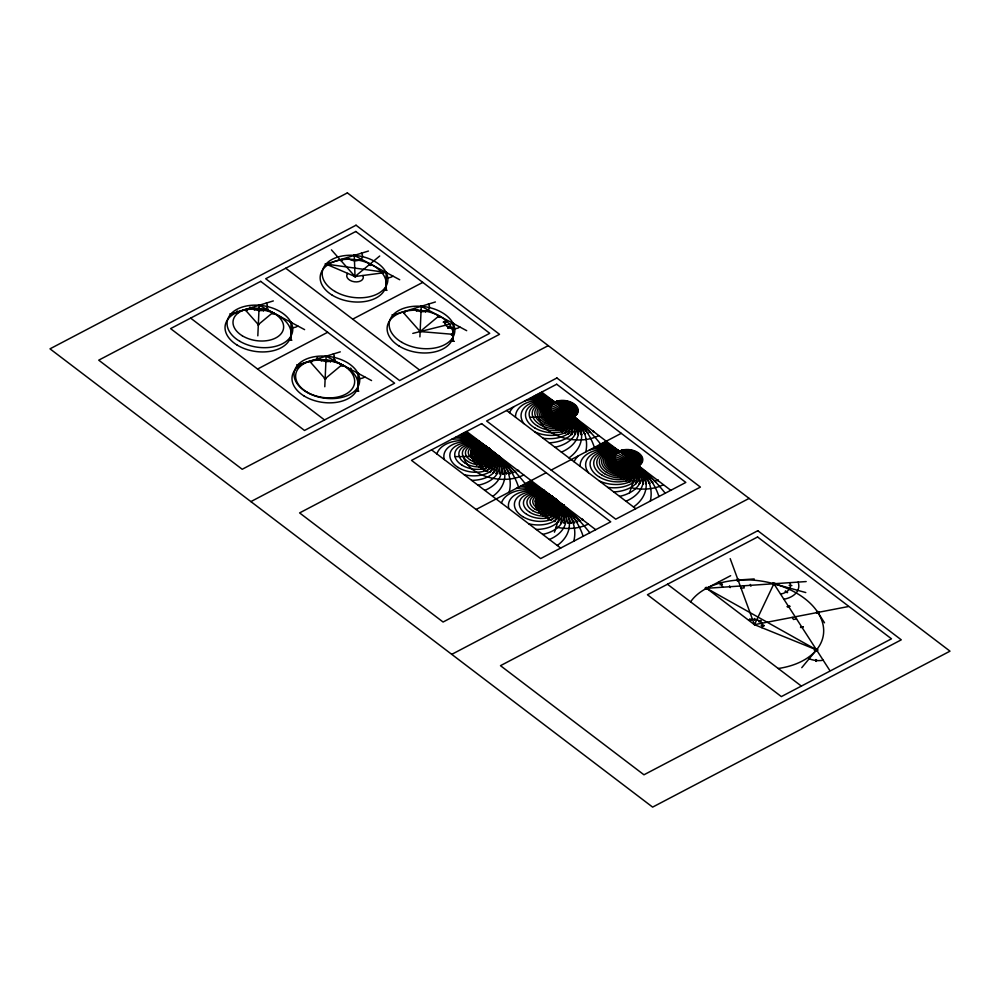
<?xml version="1.0" encoding="UTF-8"?>
<svg xmlns="http://www.w3.org/2000/svg" width="1000" height="1000" viewBox="0 0 1000 1000"><rect width="100%" height="100%" fill="white"/><g stroke="black" fill="none" stroke-linecap="round" stroke-linejoin="round"><path stroke-width="1.5" d="M754.6 620.237L754.663 618.462M815.825 661.35L815.888 659.575M816.375 661.413L816.438 659.638M257.825 335.838L259.188 305.275L304.613 329.637M324.787 386.763L326.138 356.188L371.562 380.562M419.9 336.875L421.262 306.312L466.688 330.675M471.6 456.863L470.838 456.287M471.775 452.463L471.763 452M474.562 446.262L474.1 446.6M476.188 444.525L475.812 444.85M477.4 443.3L476.95 442.525L478.137 443.025M476.587 465.05L476.025 464.513L476.925 464.412M479.487 441.788L479.225 441.15M479.387 466.55L479.487 466.763M489.65 472.325L489.4 471.85M497.1 473.5L495.925 473.663L496.725 473.125M498.65 456.45L498.425 455.662L499.412 456.05M503.438 473.663C501.688 473.263 504.162 474.775 503.263 474.338M512.825 473.125L511.962 472.575L513.025 472.45M515.138 472.125L515.262 471.3L515.8 472.05M518.675 470.725L517.3 470.513L518.562 470.375M535.138 501.15L536.5 501.163M536.188 503.038L535.375 503.062M535.625 499.025L536.038 498.7M535.538 505.487L536 505.863M536.287 503.512L535.4 503.05M537.775 495.312L539.012 495.05M545.887 412.875L546.987 412.987M545.862 415.062L546.85 414.663M537.35 507.812L537.25 507.938A12.35 7.825 8.5 0 0 557.1 504.888A12.35 7.825 8.5 0 0 540.7 494.762A12.35 7.825 8.5 0 0 537.2 507.9L537.45 507.9M547.3 417.175L545.975 417.163L546.825 416.637M540 493.175L539.425 493.65L540.75 493.5M547.025 408.65L548.138 408.35M547.375 410.788L547.438 410.925M547.487 419.55L546.712 418.95L547.65 419.625M539.038 512.087L539.538 511.525M540.737 493.688L540.388 493.85M542.1 492.325L542.7 492.125L541.425 491.688M552.15 403.212L551.888 403.537M551.912 425.775L551.587 424.975M543.013 515.85L542.837 515.337M555.525 402.15L555.513 402.088A14.6 9.25 8.5 0 1 575.688 413.325A14.6 9.25 8.5 0 1 552.675 417.762A14.6 9.25 8.5 0 1 555.45 401.975L555.325 401.987M553.237 427.088L553.8 426.712M547.875 518.75L549.062 518.7M558.55 430.325L559.6 430.238M562.562 431.75L561.812 431.95M564.45 432.775L565.662 432.825M557.288 522.087L557.55 522.337M560.6 522.888L560.513 522.4M564.075 505.363L563.513 505.588M570.962 434.1L571.838 434.613M564.462 523.35L564.012 522.75M570.525 522.775L571.312 522.6M573.875 522.712L573.825 522.075M574.775 522.55L574.538 522.888M585.288 434.312L584.35 433.587M577.013 522.087L577.75 521.737M582.725 519.275L582.837 520.125L582.25 519.263M590.075 432.125L590.075 432.65M592.775 431.475L593.2 430.775L593.5 431.488M610.337 464.062L611.55 464.05L610.962 464.338M610.487 466.062L610.65 466.375M611.438 468.438L611.562 468.65M611.962 459.812L611.438 460.2L611.95 459.738M612.9 456L614.225 455.887M612.562 470.588L613.55 470.188M614.538 472.837L615.188 472.488L614.012 472.275M616.663 452.875L616.638 452.225L617.65 452.738M616.175 474.75L615.862 474.062L617 474.35M618.95 450.825L619.6 450.812M617.938 476.475L618.188 475.838M623.112 479.438L623.9 479.137M625.975 480.887L627.1 480.913M632.238 482.688L632.337 482.362M637.987 465.8L638.825 465.387M639.212 465.763L639.038 466.1M639.738 483.288L639.163 483.825M643.45 483.7L643.375 484.062M646.263 483.875L645.487 483.363L646.462 483.15M649.737 482.9L648.75 483.3L649.375 482.65M655.8 481.575L654.45 481.275M658.2 480.288L656.975 480.175M496.562 473.55L498.862 456.037L477.463 442.863M571.663 434.162L573.962 416.662L552.55 403.488M561.138 522.65L563.438 505.138L542.025 491.962M636.225 483.263L638.525 465.763L617.125 452.587M472.775 458.738L472.725 458.8A12.35 7.825 8.5 0 1 476.138 445.662A12.35 7.825 8.5 0 1 492.525 455.788A12.35 7.825 8.5 0 1 472.625 458.8M484.113 469.288L483.338 469.775M492.713 472.837L493.438 473.3M545.988 415.25L545.775 414.7M549.388 423.288L550.562 423.625M536.562 496.887L537.762 497.438M536.35 507.438L537.025 508.025M614.675 453.925L615.15 454.5M470.513 454.125L471.613 453.938L470.962 453.812M473.775 445.8L473.188 446.062L474.15 445.875M487.225 470.65L486.262 471.075L487.475 471.337M510.275 473.612C508.875 474.212 511.062 473.237 509.913 472.975M549.113 421.512L547.775 421.337M538.962 495.438L538.587 495.613M581.075 434.075L581.125 434.712M571.05 523.263L571.75 522.875M649.85 483.212L649.338 483.45M651.625 482.262L652.05 482.062M493.25 472.95L498.862 456.037L475.5 444.425M568.35 433.562L573.962 416.662L550.588 405.05M554.45 532.188L563.438 505.138L540.062 493.525M629.55 492.812L638.525 465.763L615.163 454.15M475.037 444.188L475.288 444.837M554.188 401.887L555.425 401.938L554.3 401.95M555.487 402.3L555.337 402.287M547.812 421.1L548.713 420.925M556.975 428.663L555.763 428.587L556.6 429.188M562.087 431.2L561.362 431.45L562.525 431.538M565.737 432.962L564.987 433.05L565.65 432.675M574.5 416.788L573.9 417.1M537.288 509.575L538.462 509.562L538.062 510.25M541.225 513.45L540.575 513.65L541.375 513.475M577.825 434.4L577.913 434.325M576.55 521.613L577.562 521.425L576.7 521.438M580.538 521L580.05 521.3M613.837 472.312L614.85 472.225M801.775 667.675L816.513 649.862L754.438 624.663L773.888 583.75L805.775 592.562M775.475 584.188L775.013 585.163L773.413 584.725M490.025 472.1L498.862 456.037L473.875 446.163M565.125 432.725L573.962 416.662L548.975 406.775M554.587 521.2L563.438 505.138L538.45 495.262M629.688 481.825L638.525 465.763L613.538 455.875M474.525 462.438L475.425 463.05M486.938 470.575L486.388 471.25M536.213 503.6L535.5 503.75M629.087 481.55L629.812 481.488M481.788 468.413L480.887 468.425M495.925 473.325L496.625 473.113M536.188 507.425L536.987 508.125M551.275 519.775L551.188 520.388M651.875 482.137L652.812 482.6M486.925 471.025L498.862 456.037L515.45 471.75M562.025 431.637L573.962 416.662L590.538 432.362M551.5 520.125L563.438 505.138L580.013 520.85M626.587 480.737L638.525 465.763L655.1 481.463M815.025 649.262L814.287 650.15L815.775 650.75M472.287 450.35L471.45 450.4M499.288 473.65L500.075 473.475M567.875 433.2L568.488 433.925M545.237 517.075L546.512 517.238M613.075 455.637L614.188 455.788M611.763 457.413L612.463 458.2M620 451.488L620.062 451.15A14.6 9.25 8.5 0 1 640.263 462.425A14.6 9.25 8.5 0 1 617.25 466.863A14.6 9.25 8.5 0 1 620.025 451.075L619.7 450.838M611.663 466.362L610.975 466.45M254.338 310.225L255.725 308.812M321.3 361.15L322.675 359.738M416.413 311.262L417.8 309.85M447.837 328.15L449.263 326.75M448.312 328.375L449.738 326.975M550.013 404.75L550.962 404.812M587.562 432.95L588.237 433.038M536.263 507.362L537.487 507.65M657.688 480.75L658.263 480.588M484 469.725L498.862 456.037L512.65 472.675M559.1 430.337L573.962 416.662L587.737 433.3M548.575 518.825L563.438 505.138L577.212 521.775M623.663 479.438L638.525 465.763L652.312 482.4M266.562 310.312L268.15 309M272.812 312.587L258.325 324.625L245.037 309.613M274.175 313.312L273.225 314.1L271.863 313.375M368.45 251.05L326.012 264.075L355.025 276.525L379.712 256.012M371.562 264.65L370.613 265.438L369.25 264.713M333.075 360.988L334.65 359.675M333.525 361.238L335.112 359.913M342.038 364.725L325.138 378.762L309.637 361.262M343.4 365.45L342.45 366.238L341.087 365.513M348.975 369.525L350.55 368.2M349.425 369.762L351.012 368.45M402.8 311.975L420.138 331.562L439.05 315.85M440.412 316.575L439.462 317.375L438.1 316.637M472.812 460.375L473.663 460.325L473.038 460.387M474.3 462.438L474.925 463.2M548.4 406.475L549.362 406.45M484.275 470.15L484.675 469.663M574.35 416.325L573.587 416.887M505.925 473.5L506.775 473.525M593.638 431.525L593.275 431.65M611.587 467.875L612.062 467.875M549.113 519.138L548.188 519.15M481.287 468.225L498.862 456.037L509.65 473.363M556.388 428.837L573.962 416.662L584.75 433.988M545.862 517.325L563.438 505.138L574.225 522.463M620.95 477.938L638.525 465.763L649.312 483.088M546.663 410.3L546.9 410.213M483.462 469.4L484.5 469.6M610.312 463.65L610.938 463.625M548.025 518.5L549 518.513M554.075 520.862L554.9 520.825M564.825 522.638L563.9 522.7L564.875 522.788M758.8 621.6L760.638 620.425M759.225 621.875L761.05 620.7M473.738 460.988L472.975 461.037M487.312 471.312L486.688 471.312M571.15 433.825L571.788 433.837M542.05 491.525L542.45 491.65M536.9 496.812L537.65 496.85M614.812 453.837L615.55 453.812M541.6 514.113L541.138 514.237M554.975 521.487L554.675 521.65M257.575 369.038L327.663 332.275M352.688 319.15L422.775 282.387M250.875 501.6L548.25 345.65M478.837 466.538L498.862 456.037L506.5 473.8M553.938 427.163L573.962 416.662L581.587 434.425M476.087 509.475L546.175 472.713M551.175 470.087L621.263 433.338M543.413 515.638L563.438 505.138L571.062 522.9M618.5 476.262L638.525 465.763L646.162 483.525M451.75 654.35L749.125 498.4M730.65 575.688L706.612 588.3L754.438 624.663L848.275 606.562M550.325 404.613L550.862 404.762M553 403.862L552.537 403.925M490.45 471.912L489.487 471.775L490.513 471.975M506.138 473.387L506.8 473.425M610.988 461.4L611.487 461.625M536.075 499.438L536.638 499.45M562.987 504.762L563.975 505.125M635.788 482.887L636.013 483.675M635.975 482.925L636.025 483.575M545.925 412.35L546.613 412.337M472.013 458.137L472.212 458.225M472.537 458.913L472.512 459.012M574.562 434.125L575.462 434.225M611.838 457.375L612.337 457.413M613.337 470.737L612.638 470.75M539.738 512.175L539.25 512.275M551.775 425.325L573.962 416.662L578.325 434.6M476.688 464.712L498.862 456.037L503.237 473.975M616.337 474.438L638.525 465.763L642.9 483.7M541.25 513.812L563.438 505.138L567.8 523.075M472.65 448.488L472.525 448.387M490.05 472.463L490.425 472.5M642.613 483.375L643.325 483.512M567.825 522.638L568.362 522.875M341.025 260.712L342.438 260.275L341.575 259.3M230.888 313.95L273.325 300.925M245.912 310.6L247.325 310.163L246.45 309.175M392.975 314.988L435.4 301.962M403.663 312.962L405.087 312.525L404.212 311.537M297.85 364.875L340.288 351.85M310.512 362.238L311.925 361.812L311.05 360.825M549.938 423.375L573.962 416.662L575 434.513M474.85 462.75L498.862 456.037L499.913 473.9M614.5 472.475L638.525 465.763L639.562 483.612M539.412 511.863L563.438 505.138L564.475 523M551.413 424.925L552.163 425M471.662 449.588L471.863 449.6M556.163 428.488L556.775 428.5M471.163 456.012L471.987 456.125M614.8 453.738L615.588 453.837M538.088 494.85L538.913 494.975M719.975 584.788L722.412 584.15M412.788 333.4L453.062 323.363L453.263 341.163M613.362 455.525L614.038 455.613M620.925 477.488L621.575 477.788M579.913 520.487L580.65 520.725M787.163 606.562L789.7 606.075M787.387 606.9L789.925 606.413M796.538 618.875L793.487 619.462L792.15 617.388M800.462 627.188L803 626.7M800.688 627.537L803.225 627.05M548.45 421.325L573.962 416.662L547.712 408.663M473.363 460.7L498.862 456.037L472.625 448.038M613.025 470.425L638.525 465.763L612.288 457.762M537.925 509.8L563.438 505.138L537.188 497.137M554.113 427.512L553.763 427.488M471.375 452.475L471.3 452.562M581.775 434.775L581.425 434.75M479.062 466.987L478.825 466.987M616.575 474.875L615.887 474.6M636.337 482.837L636.388 482.95M535.862 505.175L536.675 505.337M331.438 249.875L355.025 276.525L386.1 272.45L386.3 290.238M568.275 433.212L569.025 433.537M619.575 451.662L619.425 451.662M611.525 465.887L611.613 465.825M621.1 478.3L620.413 477.962M544.45 490.95L544.288 491.037M547.337 419.2L573.962 416.662L546.838 410.65M472.25 458.575L498.862 456.037L471.75 450.037M611.9 468.3L638.525 465.763L611.413 459.75M536.812 507.675L563.438 505.138L536.312 499.137M738.05 580.037L754.2 578.95M806.175 581.562L706.612 588.3L816.513 649.862M741.038 588.162L744.262 587.938L743.475 585.8M617.225 452.938L616.85 452.863M481.3 467.863L481.887 468.038M638.638 466.112L638.513 466.112A18.625 11.8 8.5 0 0 612.575 451.625A18.625 11.8 8.5 0 0 609.212 471.775A18.625 11.8 8.5 0 0 638.488 466.012L638.513 466.2M632.812 482.312L633.575 482.575M530.2 417.262L573.962 416.662L546.362 412.738M455.112 456.65L498.862 456.037L471.262 452.113M611.175 466.138L638.525 465.763L610.925 461.838M536.087 505.525L563.438 505.138L535.837 501.213M552.487 403.125L553.237 403.462M471.275 451.763L471.65 451.775M657.525 479.862L658.213 480.337M544.225 490.15L544.412 490.163M559.012 429.888L559.688 430.163M546.287 414.875L573.962 416.662M471.188 454.25L498.862 456.037M610.85 463.975L638.525 465.763M535.763 503.35L563.438 505.138M477.425 442.413L477.987 442.8M471.737 450.387L471.213 450.275M420.138 331.562L453.188 334.338M453.2 335.412L451.538 335.262L451.525 334.2M789.112 585.312L791.888 585.6M761.375 625.2L764.137 625.487M761.363 625.562L764.125 625.85M614.487 472.912L613.962 472.5M629.625 482.262L629.012 481.85M443.4 321.95L446.163 322.3M443.363 322.3L446.125 322.65M326.012 264.075L386.1 272.45M570.95 523.337L570.375 522.863M558.288 521.763L557.55 521.613L558.438 521.9M638.587 465.462A17.712 11.213 8.5 0 0 614.15 451.613A17.712 11.213 8.5 0 0 610.612 470.725A17.712 11.213 8.5 0 0 638.587 465.462L638.688 465.337M550.388 405.45L550.188 405.262M546.15 413.137L545.837 412.8M574.025 416.362A17.712 11.213 8.5 0 0 549.575 402.512A17.712 11.213 8.5 0 0 546.05 421.625A17.712 11.213 8.5 0 0 574.025 416.362L574.212 416.275M399.725 279.75L354.3 255.387L355.025 276.525M785.512 591.1L787.588 592.45M785.15 591.325L787.225 592.688M541.675 392.113L670.812 490.312M506.637 410.487L635.763 508.688M285.725 268.225L419.65 370.075M466.587 431.488L595.712 529.688M667.463 584.25L801.375 686.087M431.538 449.862L560.675 548.075M190.613 318.113L324.525 419.95M317.4 357.825L318.85 359.475M316.925 357.975L318.375 359.613M249.963 307.05L251.425 308.7M237.237 310.963L238.688 312.6M749.788 618.8L751.125 620.475M424.375 310.55L425.625 312.25M329.25 360.438L330.5 362.137M262.3 309.513L263.538 311.212M817.85 612.438L824.525 622.788M773.888 583.75L829.862 670.575M750.288 584.425L750.938 586.213M730.188 558.625L754.438 624.663M729.562 585.825L730.212 587.612M357.938 373.25L358.15 391.037M290.975 322.325L291.188 340.125M690.588 601.838A69.7 44.138 8.5 0 1 804.5 598.413A69.7 44.138 8.5 0 1 778.25 668.5M798.1 582.1A25.087 15.888 8.5 0 1 783.9 599.275M823.188 660.225A16.725 10.6 8.5 0 1 809.15 658.775M718.625 582A16.725 10.6 8.5 0 1 722.763 587.2M790.025 582.65A16.725 10.6 8.5 0 1 780.562 594.1M748.7 620.3A8.363 5.3 8.5 0 1 759.362 620.8A8.363 5.3 8.5 0 1 761.888 627.688M523.737 474.95A36.237 22.95 8.5 0 1 487.375 476.912A36.237 22.95 8.5 0 1 463.312 456.538M588.3 524.05A36.237 22.95 8.5 0 1 556.138 527.125M663.4 484.675A36.237 22.95 8.5 0 1 631.225 487.738M598.825 435.575A36.237 22.95 8.5 0 1 562.463 437.537A36.237 22.95 8.5 0 1 538.413 417.15M529.438 481.488A230.438 145.95 8.5 0 1 589.812 532.788M527.65 482.425A114.8 72.713 8.5 0 1 583.125 536.3M525.7 483.45A76.062 48.175 8.5 0 1 573.737 541.225M523.462 484.625A56.55 35.825 8.5 0 1 557.263 545.475M520.625 486.112A44.725 28.338 8.5 0 1 563.5 508.688A44.725 28.338 8.5 0 1 549.4 539.487M516.213 488.425A36.75 23.275 8.5 0 1 561.5 506.238A36.75 23.275 8.5 0 1 542.663 534.375M501.438 503.025A30.975 19.613 8.5 0 1 534.087 490.075A30.975 19.613 8.5 0 1 562.375 511.575A30.975 19.613 8.5 0 1 536.213 529.462M508.85 508.663A26.562 16.825 8.5 0 1 533.575 490.85A26.562 16.825 8.5 0 1 561.062 511.75A26.562 16.825 8.5 0 1 528.8 523.825M604.837 441.95A230.863 146.225 8.5 0 1 665.225 493.237M603.375 442.713A115.638 73.25 8.5 0 1 658.925 496.538M601.8 443.537A77.325 48.975 8.5 0 1 650.325 501.05M600.05 444.462A58.25 36.888 8.5 0 1 633.538 506.987M597.925 445.575A46.85 29.675 8.5 0 1 640.925 469.675A46.85 29.675 8.5 0 1 625.95 501.225M595.062 447.075A39.312 24.9 8.5 0 1 639.6 467.675A39.312 24.9 8.5 0 1 619.6 496.388M589.45 450.012A33.963 21.513 8.5 0 1 638.125 465.025A33.963 21.513 8.5 0 1 613.763 491.95M574.075 461.775A33.963 21.513 8.5 0 1 578.55 455.737M580.1 466.35A30 19 8.5 0 1 610.075 449.387A30 19 8.5 0 1 639.663 471.887A30 19 8.5 0 1 607.737 487.375M588.425 472.688A26.938 17.062 8.5 0 1 608.7 449.825A26.938 17.062 8.5 0 1 638.713 472.65A26.938 17.062 8.5 0 1 599.412 481.037M523.862 423.587A26.938 17.062 8.5 0 1 544.138 400.725A26.938 17.062 8.5 0 1 574.15 423.55A26.938 17.062 8.5 0 1 534.837 431.938M515.525 417.25A30 19 8.5 0 1 545.513 400.288A30 19 8.5 0 1 575.087 422.775A30 19 8.5 0 1 543.175 438.275M524.875 400.913A33.963 21.513 8.5 0 1 573.562 415.925A33.963 21.513 8.5 0 1 549.2 442.85M509.513 412.675A33.963 21.513 8.5 0 1 513.975 406.637M530.5 397.975A39.312 24.9 8.5 0 1 575.037 418.575A39.312 24.9 8.5 0 1 555.025 447.287M533.362 396.475A46.85 29.675 8.5 0 1 576.35 420.575A46.85 29.675 8.5 0 1 561.388 452.125M535.475 395.363A58.25 36.888 8.5 0 1 568.962 457.887M537.238 394.438A77.325 48.975 8.5 0 1 585.763 451.95M538.8 393.612A115.638 73.25 8.5 0 1 594.362 447.438M540.262 392.85A230.863 146.225 8.5 0 1 600.65 444.137M444.288 459.562A26.562 16.825 8.5 0 1 469.012 441.75A26.562 16.825 8.5 0 1 496.5 462.65A26.562 16.825 8.5 0 1 464.237 474.725M436.875 453.925A30.975 19.613 8.5 0 1 469.525 440.975A30.975 19.613 8.5 0 1 497.8 462.475A30.975 19.613 8.5 0 1 471.637 480.363M451.65 439.325A36.75 23.275 8.5 0 1 496.925 457.137A36.75 23.275 8.5 0 1 478.088 485.262M456.062 437.013A44.725 28.338 8.5 0 1 498.938 459.588A44.725 28.338 8.5 0 1 484.825 490.387M458.9 435.525A56.55 35.825 8.5 0 1 492.7 496.375M461.138 434.35A76.062 48.175 8.5 0 1 509.162 492.125M463.075 433.325A114.8 72.713 8.5 0 1 518.55 487.2M464.862 432.388A230.438 145.95 8.5 0 1 525.25 483.688M297.8 325.988A8.363 5.3 8.5 0 1 291.038 327.663M266.25 303.1A8.363 5.3 8.5 0 1 263.538 310.2A8.363 5.3 8.5 0 1 252.113 307.438M333.212 354.025A8.363 5.3 8.5 0 1 330.5 361.112A8.363 5.3 8.5 0 1 319.062 358.363M364.75 376.9A8.363 5.3 8.5 0 1 358 378.587M362.887 275.5A8.363 5.3 8.5 0 1 354.375 281.788A8.363 5.3 8.5 0 1 347.688 273.375M392.912 276.1A8.363 5.3 8.5 0 1 386.163 277.787M361.375 253.212A8.363 5.3 8.5 0 1 358.663 260.312A8.363 5.3 8.5 0 1 347.225 257.562M428.325 304.137A8.363 5.3 8.5 0 1 425.625 311.238A8.363 5.3 8.5 0 1 414.188 308.475M459.875 327.025A8.363 5.3 8.5 0 1 448.3 327.312A8.363 5.3 8.5 0 1 446.25 319.713M230.2 313.85L231.588 314.062L230.2 313.85M258.488 305.163L259.862 305.4L258.512 305.113M257.638 324.525L259.012 324.762L257.65 324.462M290.287 322.225L291.675 322.438L290.3 322.2M290.5 340.012L291.875 340.225L290.5 339.988M297.162 364.775L298.538 364.975L297.162 364.775M325.325 263.975L326.7 264.212L325.337 263.913M325.45 356.087L326.825 356.325L325.462 356.025M324.45 378.663L325.825 378.875L324.45 378.663M353.612 255.287L354.988 255.487L353.612 255.25M354.338 276.425L355.712 276.637L354.35 276.4M357.25 373.15L358.625 373.35L357.262 373.113M357.463 390.938L358.825 391.175L357.475 390.875M385.412 272.337L386.788 272.575L385.425 272.288M385.613 290.138L387 290.338L385.625 290.1M392.275 314.887L393.65 315.125L392.3 314.825M420.575 306.2L421.95 306.413L420.575 306.175M419.45 331.463L420.825 331.675L419.45 331.463M452.362 323.263L453.75 323.462L452.375 323.225M452.575 341.05L453.95 341.262L452.575 341.05M487.863 448.963L489.525 449.25L487.875 448.888M552.425 498.062L554.1 498.312L552.425 498.062M347.375 192.887L50 348.837L652.625 807.113L950 651.162L347.375 192.887M356.037 225.212L98.725 360.163L242.2 469.275L499.525 334.325L356.037 225.212M260.7 281.363L170.588 328.612L304.5 430.45L394.613 383.2L260.7 281.363M355.812 231.475L265.7 278.738L399.625 380.575L489.738 333.312L355.812 231.475M556.912 377.975L299.6 512.913L443.088 622.025L700.4 487.088L556.912 377.975M481.6 423.612L411.512 460.375L540.65 558.575L610.737 521.812L481.6 423.612M556.7 384.237L486.613 420.988L615.737 519.188L685.825 482.438L556.7 384.237M757.8 530.725L500.475 665.675L643.962 774.788L901.275 639.837L757.8 530.725M757.575 536.987L647.438 594.75L781.35 696.587L891.488 638.825L757.575 536.987M654.75 481.163L655.45 481.112L654.663 481.087M522.737 516.613A23.062 14.6 8.5 0 0 559.9 510.975A23.062 14.6 8.5 0 0 529.275 492.075A23.062 14.6 8.5 0 0 522.737 516.613M526.6 514.275A20.2 12.788 8.5 0 0 559.15 509.35A20.2 12.788 8.5 0 0 532.337 492.788A20.2 12.788 8.5 0 0 526.6 514.275M529.85 512.325A17.788 11.275 8.5 0 0 558.525 507.987A17.788 11.275 8.5 0 0 534.9 493.4A17.788 11.275 8.5 0 0 529.85 512.325M532.625 510.65A15.738 9.963 8.5 0 0 557.987 506.812A15.738 9.963 8.5 0 0 537.087 493.913A15.738 9.963 8.5 0 0 532.625 510.65M535.05 509.2A13.938 8.825 8.5 0 0 557.513 505.8A13.938 8.825 8.5 0 0 539 494.363A13.938 8.825 8.5 0 0 535.05 509.2M539.125 506.737A10.925 6.913 8.5 0 0 556.725 504.075A10.925 6.913 8.5 0 0 542.225 495.125A10.925 6.913 8.5 0 0 539.125 506.737M540.875 505.688A9.625 6.1 8.5 0 0 556.388 503.338A9.625 6.1 8.5 0 0 543.612 495.45A9.625 6.1 8.5 0 0 540.875 505.688M542.487 504.712A8.425 5.337 8.5 0 0 556.075 502.663A8.425 5.337 8.5 0 0 544.888 495.75A8.425 5.337 8.5 0 0 542.487 504.712M543.987 503.812A7.312 4.638 8.5 0 0 555.788 502.025A7.312 4.638 8.5 0 0 546.062 496.025A7.312 4.638 8.5 0 0 543.987 503.812M545.4 502.962A6.275 3.975 8.5 0 0 555.513 501.438A6.275 3.975 8.5 0 0 547.175 496.287A6.275 3.975 8.5 0 0 545.4 502.962M546.737 502.163A5.288 3.35 8.5 0 0 555.25 500.875A5.288 3.35 8.5 0 0 548.225 496.538A5.288 3.35 8.5 0 0 546.737 502.163M548 501.4A4.338 2.75 8.5 0 0 555 500.337A4.338 2.75 8.5 0 0 549.237 496.775A4.338 2.75 8.5 0 0 548 501.4M549.225 500.662A3.438 2.175 8.5 0 0 554.763 499.825A3.438 2.175 8.5 0 0 550.2 497A3.438 2.175 8.5 0 0 549.225 500.662M550.425 499.938A2.55 1.613 8.5 0 0 554.538 499.325A2.55 1.613 8.5 0 0 551.15 497.225A2.55 1.613 8.5 0 0 550.425 499.938M551.587 499.237A1.688 1.075 8.5 0 0 554.312 498.825A1.688 1.075 8.5 0 0 552.062 497.438A1.688 1.075 8.5 0 0 551.587 499.237M620.15 464.562A13.938 8.825 8.5 0 0 642.625 461.163A13.938 8.825 8.5 0 0 624.113 449.738A13.938 8.825 8.5 0 0 620.15 464.562M619.65 464.963A13.963 8.85 8.5 0 0 642.062 461.388A13.963 8.85 8.5 0 0 623.35 450.05A13.963 8.85 8.5 0 0 619.65 464.963M599.587 477.163A24.537 15.537 8.5 0 0 638.612 470.3A24.537 15.537 8.5 0 0 605.163 450.8A24.537 15.537 8.5 0 0 599.587 477.163M602.288 475.275A22.6 14.312 8.5 0 0 638.4 469.225A22.6 14.312 8.5 0 0 607.85 451.062A22.6 14.312 8.5 0 0 602.288 475.275M604.562 473.688A21.025 13.312 8.5 0 0 638.288 468.312A21.025 13.312 8.5 0 0 610.125 451.25A21.025 13.312 8.5 0 0 604.562 473.688M606.5 472.337A19.712 12.488 8.5 0 0 638.263 467.525A19.712 12.488 8.5 0 0 612.087 451.362A19.712 12.488 8.5 0 0 606.5 472.337M611.862 469.8A16.938 10.725 8.5 0 0 638.737 464.963A16.938 10.725 8.5 0 0 615.55 451.575A16.938 10.725 8.5 0 0 611.862 469.8M612.962 468.975A16.287 10.312 8.5 0 0 638.938 464.513A16.287 10.312 8.5 0 0 616.825 451.5A16.287 10.312 8.5 0 0 612.962 468.975M613.962 468.225A15.738 9.975 8.5 0 0 639.175 464.1A15.738 9.975 8.5 0 0 617.987 451.388A15.738 9.975 8.5 0 0 613.962 468.225M614.862 467.55A15.288 9.688 8.5 0 0 639.45 463.738A15.288 9.688 8.5 0 0 619.062 451.262A15.288 9.688 8.5 0 0 614.862 467.55M616.525 467.425A14.912 9.438 8.5 0 0 639.9 462.725A14.912 9.438 8.5 0 0 619.075 451.275A14.912 9.438 8.5 0 0 616.525 467.425M617.913 466.337A14.35 9.087 8.5 0 0 640.65 462.15A14.35 9.087 8.5 0 0 620.913 450.863A14.35 9.087 8.5 0 0 617.913 466.337M618.538 465.85A14.175 8.975 8.5 0 0 641.075 461.875A14.175 8.975 8.5 0 0 621.763 450.625A14.175 8.975 8.5 0 0 618.538 465.85M619.113 465.387A14.038 8.888 8.5 0 0 641.55 461.625A14.038 8.888 8.5 0 0 622.575 450.35A14.038 8.888 8.5 0 0 619.113 465.387M554.55 416.287A14.038 8.888 8.5 0 0 576.987 412.525A14.038 8.888 8.5 0 0 558 401.25A14.038 8.888 8.5 0 0 554.55 416.287M553.975 416.737A14.175 8.975 8.5 0 0 576.512 412.775A14.175 8.975 8.5 0 0 557.2 401.512A14.175 8.975 8.5 0 0 553.975 416.737M553.35 417.225A14.35 9.087 8.5 0 0 576.087 413.05A14.35 9.087 8.5 0 0 556.35 401.763A14.35 9.087 8.5 0 0 553.35 417.225M551.95 418.325A14.912 9.438 8.5 0 0 575.337 413.625A14.912 9.438 8.5 0 0 554.5 402.175A15.288 9.688 8.5 0 0 550.3 418.45A15.288 9.688 8.5 0 0 574.875 414.637A15.288 9.688 8.5 0 0 554.487 402.163A14.912 9.438 8.5 0 0 551.95 418.325M549.4 419.125A15.738 9.975 8.5 0 0 574.6 415A15.738 9.975 8.5 0 0 553.425 402.287A15.738 9.975 8.5 0 0 549.4 419.125M548.4 419.875A16.287 10.312 8.5 0 0 574.362 415.412A16.287 10.312 8.5 0 0 552.263 402.4A16.287 10.312 8.5 0 0 548.4 419.875M547.288 420.7A16.938 10.725 8.5 0 0 574.175 415.863A16.938 10.725 8.5 0 0 550.988 402.475A16.938 10.725 8.5 0 0 547.288 420.7M544.637 422.675A18.625 11.8 8.5 0 0 573.925 416.912A18.625 11.8 8.5 0 0 548.013 402.525A18.625 11.8 8.5 0 0 544.637 422.675M541.925 423.225A19.712 12.488 8.5 0 0 573.7 418.425A19.712 12.488 8.5 0 0 547.525 402.25A19.712 12.488 8.5 0 0 541.925 423.225M539.987 424.588A21.025 13.312 8.5 0 0 573.725 419.2A21.025 13.312 8.5 0 0 545.562 402.15A21.025 13.312 8.5 0 0 539.987 424.588M537.725 426.175A22.6 14.312 8.5 0 0 573.837 420.125A22.6 14.312 8.5 0 0 543.288 401.962A22.6 14.312 8.5 0 0 537.725 426.175M535.013 428.062A24.537 15.537 8.5 0 0 574.05 421.2A24.537 15.537 8.5 0 0 540.6 401.7A24.537 15.537 8.5 0 0 535.013 428.062M555.087 415.863A13.963 8.85 8.5 0 0 577.5 412.287A13.963 8.85 8.5 0 0 558.787 400.95A13.963 8.85 8.5 0 0 555.087 415.863M555.588 415.462A13.938 8.825 8.5 0 0 578.05 412.062A13.938 8.825 8.5 0 0 559.538 400.625A13.938 8.825 8.5 0 0 555.588 415.462M487.013 450.138A1.688 1.075 8.5 0 0 489.738 449.725A1.688 1.075 8.5 0 0 487.5 448.338A1.688 1.075 8.5 0 0 487.013 450.138M485.85 450.838A2.55 1.613 8.5 0 0 489.975 450.225A2.55 1.613 8.5 0 0 486.575 448.125A2.55 1.613 8.5 0 0 485.85 450.838M484.663 451.562A3.438 2.175 8.5 0 0 490.2 450.725A3.438 2.175 8.5 0 0 485.637 447.9A3.438 2.175 8.5 0 0 484.663 451.562M483.438 452.3A4.338 2.75 8.5 0 0 490.438 451.238A4.338 2.75 8.5 0 0 484.675 447.675A4.338 2.75 8.5 0 0 483.438 452.3M482.163 453.062A5.288 3.35 8.5 0 0 490.688 451.775A5.288 3.35 8.5 0 0 483.663 447.438A5.288 3.35 8.5 0 0 482.163 453.062M480.838 453.862A6.275 3.975 8.5 0 0 490.938 452.337A6.275 3.975 8.5 0 0 482.612 447.188A6.275 3.975 8.5 0 0 480.838 453.862M479.425 454.712A7.312 4.638 8.5 0 0 491.213 452.925A7.312 4.638 8.5 0 0 481.5 446.925A7.312 4.638 8.5 0 0 479.425 454.712M477.925 455.613A8.425 5.337 8.5 0 0 491.5 453.562A8.425 5.337 8.5 0 0 480.312 446.65A8.425 5.337 8.5 0 0 477.925 455.613M476.312 456.587A9.625 6.1 8.5 0 0 491.812 454.237A9.625 6.1 8.5 0 0 479.038 446.35A9.625 6.1 8.5 0 0 476.312 456.587M474.562 457.638A10.925 6.913 8.5 0 0 492.163 454.975A10.925 6.913 8.5 0 0 477.65 446.025A10.925 6.913 8.5 0 0 474.562 457.638M470.487 460.1A13.938 8.825 8.5 0 0 492.95 456.7A13.938 8.825 8.5 0 0 474.438 445.262A13.938 8.825 8.5 0 0 470.487 460.1M468.062 461.55A15.738 9.963 8.5 0 0 493.413 457.713A15.738 9.963 8.5 0 0 472.525 444.812A15.738 9.963 8.5 0 0 468.062 461.55M465.275 463.225A17.788 11.275 8.5 0 0 493.95 458.888A17.788 11.275 8.5 0 0 470.325 444.3A17.788 11.275 8.5 0 0 465.275 463.225M462.038 465.175A20.2 12.788 8.5 0 0 494.588 460.25A20.2 12.788 8.5 0 0 467.762 443.688A20.2 12.788 8.5 0 0 462.038 465.175M458.175 467.5A23.062 14.6 8.5 0 0 495.325 461.875A23.062 14.6 8.5 0 0 464.712 442.975A23.062 14.6 8.5 0 0 458.175 467.5M237.15 345.1A33.263 21.075 8.5 0 0 290.675 336.838A33.263 21.075 8.5 0 0 246.35 309.662A33.263 21.075 8.5 0 0 237.15 345.1M304.113 396.012A33.263 21.075 8.5 0 0 357.638 387.75A33.263 21.075 8.5 0 0 313.312 360.575A33.263 21.075 8.5 0 0 304.113 396.012M239.913 341.362A33.062 20.938 8.5 0 0 292.475 332.05A33.062 20.938 8.5 0 0 247.338 305.825A33.062 20.938 8.5 0 0 239.913 341.362M306.875 392.287A33.062 20.938 8.5 0 0 359.438 382.975A33.062 20.938 8.5 0 0 314.3 356.737A33.062 20.938 8.5 0 0 306.875 392.287M242.3 335.788A25.488 16.137 8.5 0 0 283.312 329.45A25.488 16.137 8.5 0 0 249.35 308.637A25.488 16.137 8.5 0 0 242.3 335.788M306.45 391.788A29.737 18.837 8.5 0 0 354.288 384.4A29.737 18.837 8.5 0 0 314.675 360.112A29.737 18.837 8.5 0 0 306.45 391.788M335.025 291.475A33.062 20.938 8.5 0 0 387.6 282.175A33.062 20.938 8.5 0 0 342.463 255.938A33.062 20.938 8.5 0 0 335.025 291.475M332.275 295.212A33.263 21.075 8.5 0 0 385.8 286.95A33.263 21.075 8.5 0 0 341.475 259.775A33.263 21.075 8.5 0 0 332.275 295.212M401.987 342.4A33.062 20.938 8.5 0 0 454.55 333.088A33.062 20.938 8.5 0 0 409.412 306.863A33.062 20.938 8.5 0 0 401.987 342.4M399.225 346.138A33.263 21.075 8.5 0 0 452.762 337.875A33.263 21.075 8.5 0 0 408.438 310.7A33.263 21.075 8.5 0 0 399.225 346.138M705.738 588.9A1.4 0.887 8.5 0 0 707.987 588.562A1.4 0.887 8.5 0 0 706.125 587.425A1.4 0.887 8.5 0 0 705.738 588.9M737.175 580.65A1.4 0.887 8.5 0 0 739.425 580.312A1.4 0.887 8.5 0 0 737.575 579.163A1.4 0.887 8.5 0 0 737.175 580.65M773 584.35A1.4 0.887 8.5 0 0 775.25 584.012A1.4 0.887 8.5 0 0 773.4 582.863A1.4 0.887 8.5 0 0 773 584.35M816.963 613.038A1.4 0.887 8.5 0 0 819.212 612.7A1.4 0.887 8.5 0 0 817.362 611.562A1.4 0.887 8.5 0 0 816.963 613.038M815.625 650.475A1.4 0.887 8.5 0 0 817.875 650.138A1.4 0.887 8.5 0 0 816.025 648.988A1.4 0.887 8.5 0 0 815.625 650.475"/></g></svg>
